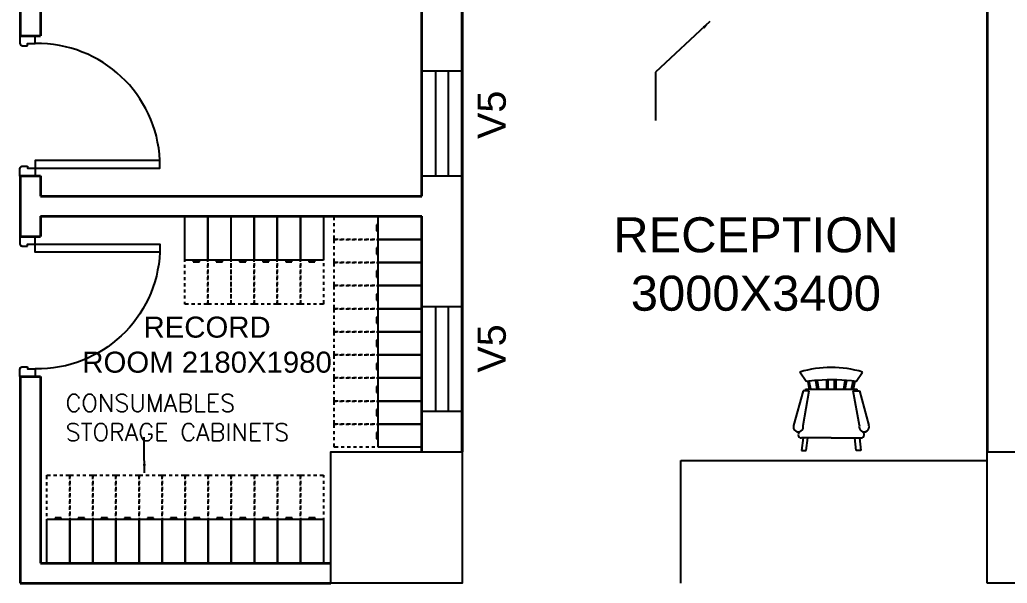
# Model space of a CAD drawing. Extents: x 3485972 to 3601240, y -625657 to -591207.
# Drawn here: x 3509668 to 3515311, y -602305 to -599088 of the extents above; entities that cross this region are included whole.
import ezdxf

# ---------------------------------------------------------------- set-up
doc = ezdxf.new("R2010")
doc.units = 0
doc.header["$LTSCALE"] = 6
doc.header["$MEASUREMENT"] = 0
doc.layers.get('0').update_dxf_attribs({"linetype": 'CONTINUOUS'})
for name, color, linetype in [('COL', 5, 'CONTINUOUS'), ('DOOR', 44, 'CONTINUOUS'), ('equipment desc', 211, 'CONTINUOUS'), ('furniture', 33, 'CONTINUOUS'), ('JOINERY', 7, 'CONTINUOUS'), ('TEXT', 250, 'CONTINUOUS'), ('Window', 161, 'CONTINUOUS')]:
    doc.layers.add(name, color=color, linetype=linetype)
doc.layers.add('WALL', color=8, linetype='CONTINUOUS', lineweight=35)
doc.layers.add('WIN', color=151, linetype='CONTINUOUS', lineweight=9)
doc.styles.add('ARIAL', font='arial.ttf')
doc.styles.get("Standard").update_dxf_attribs({"font": 'SIMPLEX'})
doc.dimstyles.new('TEXT', dxfattribs={"dimscale": 0, "dimtxt": 500, "dimasz": 100, "dimexe": 75, "dimexo": 100, "dimgap": 50, "dimtad": 0, "dimdec": 0, "dimzin": 0, "dimdsep": 46, "dimtxsty": 'ARIAL', "dimblk": 'OBLIQUE', "dimcen": 0.09, "dimdle": 100, "dimclrd": 256, "dimclre": 256, "dimclrt": 6, "dimadec": 0, "dimazin": 0, "dimtfac": 1, "dimtdec": 0, "dimtofl": 0, "dimtmove": 2, "dimatfit": 3, "dimfxl": 1, "dimfrac": 2, "dimtolj": 1, "dimtzin": 0, "dimarcsym": 0})

# ---------------------------------------------------------------- blocks, each defined once
blk = doc.blocks.new('Z$W@#1841')
at = {"layer": 'DOOR'}
blk.add_lwpolyline([(482.5, 633.2), (482.5, -167.4), (533, -167.4), (533, 633.2)], close=True, dxfattribs=at)
for points in [[(-254.1, -217.9), (-267.6, -217.9), (-267.6, -167.4), (-317.3, -167.4), (-317.3, -267.4), (-267.6, -267.4), (-267.6, -265.2, 0.414214), (-256.3, -253.9), (-254.1, -253.9)], [(519.5, -217.9), (533, -217.9), (533, -167.4), (582.7, -167.4), (582.7, -267.4), (533, -267.4), (533, -265.2, -0.414214), (521.7, -253.9), (519.5, -253.9)]]:
    blk.add_lwpolyline(points, format="xyb", close=True, dxfattribs=at)
at = {"layer": 'DOOR', "color": 145}
blk.add_arc((518.4, -152.1), 786.1, 92.61772, 181.11293, dxfattribs=at)
blk = doc.blocks.new('File Cabinet - Letter')
at = {"linetype": 'Continuous'}
for p, q in [((0, 0), (15, 0)), ((0, -28.5), (0, 0)), ((15, 0), (15, -28.5)), ((15, -28.5), (0, -28.5)), ((0, -29.5), (0, -28.5)), ((0, -33.5), (0, -31.5)), ((5.5, -28.5), (5.5, -29.5)), ((5.5, -29.5), (9.5, -29.5)), ((9.5, -29.5), (9.5, -28.5)), ((15, -30.5), (15, -32.5)), ((0, -37.5), (0, -35.5)), ((15, -34.5), (15, -36.5)), ((15, -38.5), (15, -40.5)), ((0, -41.5), (0, -39.5)), ((0, -45.5), (0, -43.5)), ((15, -42.5), (15, -44.5)), ((0, -49.5), (0, -47.5)), ((15, -46.5), (15, -48.5)), ((15, -50.5), (15, -52.5)), ((0, -53.5), (0, -51.5)), ((0, -57), (0, -55.5)), ((2.5, -57), (0, -57)), ((6.5, -57), (4.5, -57)), ((10.5, -57), (8.5, -57)), ((15, -57), (12.5, -57)), ((15, -54.5), (15, -57))]:
    blk.add_line(p, q, dxfattribs=at)
blk = doc.blocks.new('_Oblique')
at = {"color": 0, "linetype": 'ByBlock', "lineweight": -2}
blk.add_line((-0.5, -0.5), (0.5, 0.5), dxfattribs=at)
blk = doc.blocks.new('Chair - Rocking')
at = {"linetype": 'Continuous'}
for p, q in [((-8, -4.5), (-10, -1.5)), ((8, -4.5), (10, -1.5)), ((-7.5, -4.5), (-7, -7)), ((-6.5, -7), (-7.02225, -4.43)), ((-4.5, -7), (-4.96674, -4.19951)), ((-4, -7), (-4.40532, -4.16272)), ((-1.5, -4.05012), (-1.5, -7)), ((-1, -7), (-1, -4.05012)), ((1, -7), (1, -4.04655)), ((1.5, -4.05012), (1.5, -7)), ((4, -7), (4.40187, -4.18694)), ((4.5, -7), (4.96761, -4.19437)), ((6.5, -7), (7, -4.4057)), ((7.5, -4.5), (7, -7)), ((-9, -7.5), (-12, -18.49999)), ((-7, -7.5), (-9, -7.5)), ((-9, -18.49999), (-7, -7.5)), ((-8.23428, -6.99939), (-8.3093, -7.47958)), ((-8.23041, -7), (8.23915, -7)), ((7, -7.5), (9, -7.5)), ((9, -18.49999), (7, -7.5)), ((8.31071, -7.48854), (8.23449, -7.00073)), ((9, -7.5), (12, -18.49999)), ((-10.36644, -20.64523), (-10.5, -21.49999)), ((10.5, -21.49999), (10.3575, -20.58798)), ((-9, -22.49999), (-9.5, -26.49999)), ((0, -22.49999), (-9.5, -22.49999)), ((-8, -26.49999), (-7.5, -22.49999)), ((0, -22.49999), (9.5, -22.49999)), ((8, -26.49999), (7.5, -22.49999)), ((9, -22.49999), (9.5, -26.49999)), ((-9.5, -26.49999), (-8, -26.49999)), ((9.5, -26.49999), (8, -26.49999))]:
    blk.add_line(p, q, dxfattribs=at)
for centre, radius, start, end in [((0, -34.08333), 34.08333, 72.93847, 107.0615), ((0, -68.25004), 64.25, 93.92211, 97.15267), ((0, -68.25004), 64.25, 82.84733, 93.92211), ((-10.5, -18.99999), 1.58114, 161.5651, 18.43495), ((10.5, -18.99999), 1.58114, 161.5651, 18.43495), ((-9.5, -21.49999), 1, 180, 270), ((9.5, -21.49999), 1, 270, 0)]:
    blk.add_arc(centre, radius, start, end, dxfattribs=at)

msp = doc.modelspace()

# ---------------------------------------------------------------- linework, layer by layer
at = {"layer": 'COL', "elevation": 0}
msp.add_lwpolyline([(3511445.7, -602305), (3511445.7, -601555), (3512195.7, -601555), (3512195.7, -602305)], close=True, dxfattribs=at)
at = {"layer": 'COL'}
msp.add_lwpolyline([(3515195.7, -602305), (3515195.7, -601555), (3515945.7, -601555), (3515945.7, -602305)], close=True, dxfattribs=at)
at = {"layer": 'furniture', "linetype": 'ByBlock'}
for p, q in [((3513445.7, -602305), (3513445.7, -601605)), ((3513445.7, -601605), (3515195.7, -601605))]:
    msp.add_line(p, q, dxfattribs=at)
at = {"layer": 'WALL', "linetype": 'ByBlock'}
for p, q in [((3511965.8, -600095), (3511965.7, -595590)), ((3509670.9, -597205), (3509670.9, -599180)), ((3509785.9, -597205), (3509785.9, -599180)), ((3512195.7, -601555), (3512195.8, -598904.9)), ((3512195.8, -598905), (3512195.7, -601555)), ((3509670.9, -599180), (3509785.9, -599180)), ((3509670.9, -599980), (3509785.9, -599980)), ((3509670.9, -599980), (3509670.9, -600325)), ((3509785.9, -599980), (3509785.9, -600095)), ((3509785.9, -600095), (3511965.7, -600095)), ((3509785.9, -600210), (3509785.9, -600325)), ((3509785.9, -600210), (3511965.7, -600210)), ((3511965.8, -601555), (3511965.8, -600210)), ((3509670.9, -600325), (3509785.9, -600325)), ((3509670.9, -601125), (3509785.9, -601125)), ((3509670.9, -601125), (3509670.9, -602305)), ((3509785.9, -601125), (3509785.9, -602190)), ((3509785.9, -602190), (3511445.7, -602190)), ((3509670.9, -602305), (3511445.7, -602305))]:
    msp.add_line(p, q, dxfattribs=at)
at = {"layer": 'WALL', "lineweight": 0}
msp.add_line((3515195.7, -601555), (3515195.7, -598905), dxfattribs=at)
at = {"layer": 'WALL', "linetype": 'ByBlock'}
msp.add_lwpolyline([(3509785.9, -595590), (3515195.7, -595590), (3515195.7, -601555)], dxfattribs=at)
at = {"layer": 'Window', "linetype": 'Continuous'}
for points in [[(3511965.7, -599380.1), (3512195.7, -599380.1), (3512195.7, -599980.1), (3511965.7, -599980.1)], [(3512045.7, -599380.1), (3512115.7, -599380.1), (3512115.7, -599980.1), (3512045.7, -599980.1)], [(3511965.7, -600725), (3512195.7, -600725), (3512195.7, -601325), (3511965.7, -601325)], [(3512045.7, -600725), (3512115.7, -600725), (3512115.7, -601325), (3512045.7, -601325)]]:
    msp.add_lwpolyline(points, close=True, dxfattribs=at)

# ---------------------------------------------------------------- block references
at = {"layer": 'DOOR', "linetype": 'Continuous', "yscale": 0.8888888889923692, "rotation": 270}
for p, xscale, zscale in [((3509905.6, -599462.1), 0.8888888889923692, 0.8888888889923692), ((3509905.6, -600843), -0.8888888889923692, 0.8888888888759539)]:
    msp.add_blockref('Z$W@#1841', p, dxfattribs=dict(at, xscale=xscale, zscale=zscale))
at = {"layer": 'furniture', "linetype": 'ByBlock', "xscale": 8.79035430959915, "yscale": 8.79035430959915, "zscale": 8.79035430959915}
for p in [(3510610.6, -600210), (3510742.5, -600210), (3510875.8, -600210), (3511007.7, -600210), (3511139.5, -600210), (3511271.4, -600210)]:
    msp.add_blockref('File Cabinet - Letter', p, dxfattribs=at)
for p, rotation in [((3511965.7, -600210), 270), ((3511965.7, -600341.9), 270), ((3511965.7, -600473.8), 270), ((3511965.7, -600605.6), 270), ((3511965.7, -600737.5), 270), ((3511965.7, -600869.3), 270), ((3511965.7, -601001.2), 270), ((3511965.7, -601133), 270), ((3511965.7, -601264.9), 270), ((3511965.7, -601396.7), 270), ((3509953.8, -602190), 180), ((3510085.7, -602190), 180), ((3510217.5, -602190), 180), ((3510349.4, -602190), 180), ((3510481.2, -602190), 180), ((3510613.1, -602190), 180), ((3510745, -602190), 180), ((3510876.8, -602190), 180), ((3511008.7, -602190), 180), ((3511140.5, -602190), 180), ((3511272.4, -602190), 180), ((3511404.2, -602190), 180)]:
    msp.add_blockref('File Cabinet - Letter', p, dxfattribs=dict(at, rotation=rotation))
at = {"layer": 'furniture', "xscale": 17.90147586331873, "yscale": 17.90147586331873, "zscale": 17.90147586331873}
msp.add_blockref('Chair - Rocking', (3514304.9, -601072.6), dxfattribs=at)

# ---------------------------------------------------------------- texts
at = {"layer": 'equipment desc', "linetype": 'ByBlock', "insert": (3509930.1, -601225.9), "char_height": 100, "attachment_point": 1}
msp.add_mtext_dynamic_manual_height_columns('CONSUMABLES STORAGE CABINETS', width=1475.335, gutter_width=10, heights=[0], dxfattribs=at)
at = {"layer": 'JOINERY', "style": 'ARIAL', "width": 1}
for p in [(3512445.2, -599768.3), (3512445.2, -601102.4)]:
    msp.add_text('V5', height=161.2, rotation=90, dxfattribs=at).set_placement(p)
at = {"layer": 'TEXT', "attachment_point": 5, "style": 'ARIAL'}
for s, insert, char_height, width in [('RECEPTION\\P3000X3400', (3513874.5, -600483.9), 200, 2294.815), ('RECORD\\PROOM 2180X1980', (3510738.4, -600943.7), 120, 2086.034)]:
    msp.add_mtext(s, dxfattribs=dict(at, insert=insert, char_height=char_height, width=width))

# ---------------------------------------------------------------- leaders
at = {"layer": 'WIN', "color": 8, "linetype": 'Continuous'}
for points in [[(3513612.1, -599098.7, -101230.8), (3513300.6, -599387.2, -101230.8), (3513300.6, -599663.7, -101230.8)], [(3510379.9, -601674.3), (3510379.1, -601535.3), (3510379.4, -601470.9)]]:
    msp.add_leader(points, dimstyle='TEXT', override={"dimscale": 1, "dimtxt": 200, "dimasz": 50, "dimfxl": 0.18}, dxfattribs=at)

doc.saveas('drawing.dxf')
